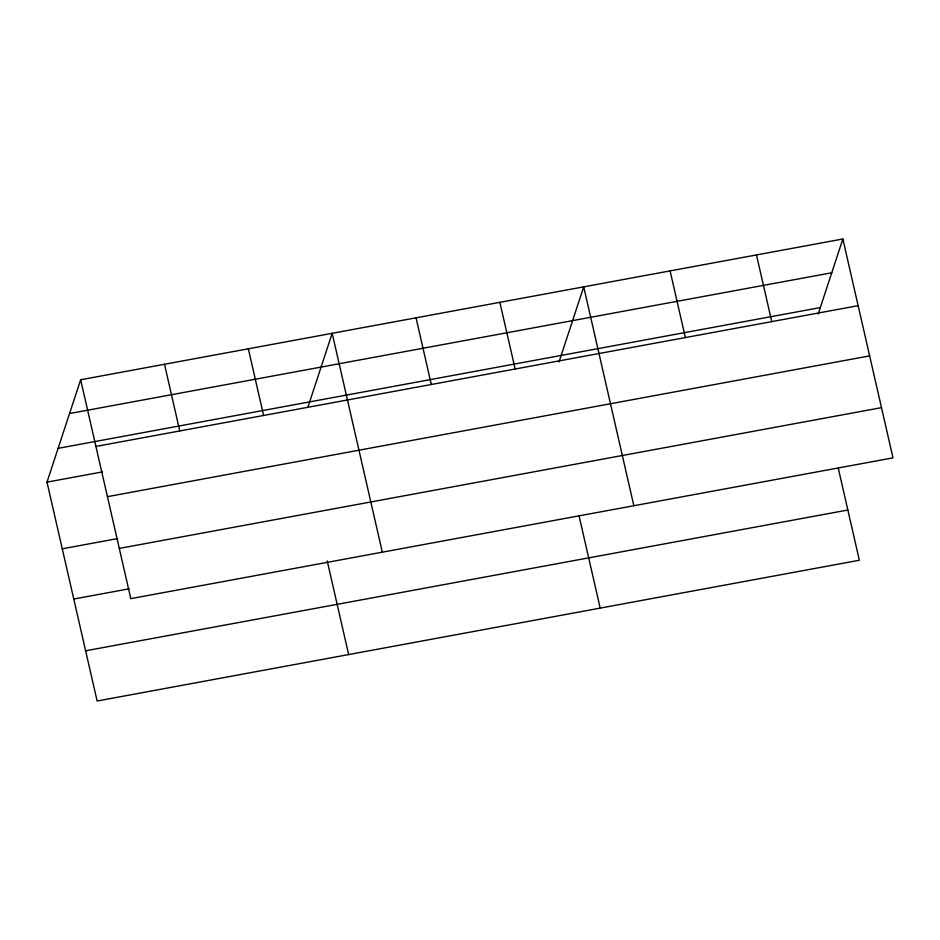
<?xml version="1.0" encoding="UTF-8"?>
<svg xmlns="http://www.w3.org/2000/svg" width="940" height="940" viewBox="0 0 940 940"><rect width="100%" height="100%" fill="white"/><g stroke="black" fill="none" stroke-linecap="round" stroke-linejoin="round"><path stroke-width="1.41" d="M838.233 468.049L859.348 560.24L97.137 701.017L47 482.138L80.652 379.76L842.863 238.983L893 457.862L130.789 598.639L80.652 379.76M307.932 407.09L332.184 333.301L382.322 552.191M559.03 361.935L583.716 286.841L633.842 505.732M818.188 314.066L842.863 238.983M69.548 413.541L831.759 272.764M58.104 448.345L820.326 307.568M95.927 446.441L858.138 305.664M47 482.138L102.425 471.892M107.43 496.661L869.641 355.884M62.275 548.819L117.688 538.573M119.286 548.42L881.497 407.643M73.778 599.038L129.203 588.804M85.622 650.797L847.845 510.009M756.489 254.94L771.752 321.609M670.102 270.885L685.366 337.566M579.075 515.919L600.19 608.11M499.869 302.328L515.144 369.009M416.032 317.814L431.296 384.495M327.226 560.98L348.658 654.569M248.336 348.787L263.611 415.468M164.5 364.274L179.763 430.955"/></g></svg>
